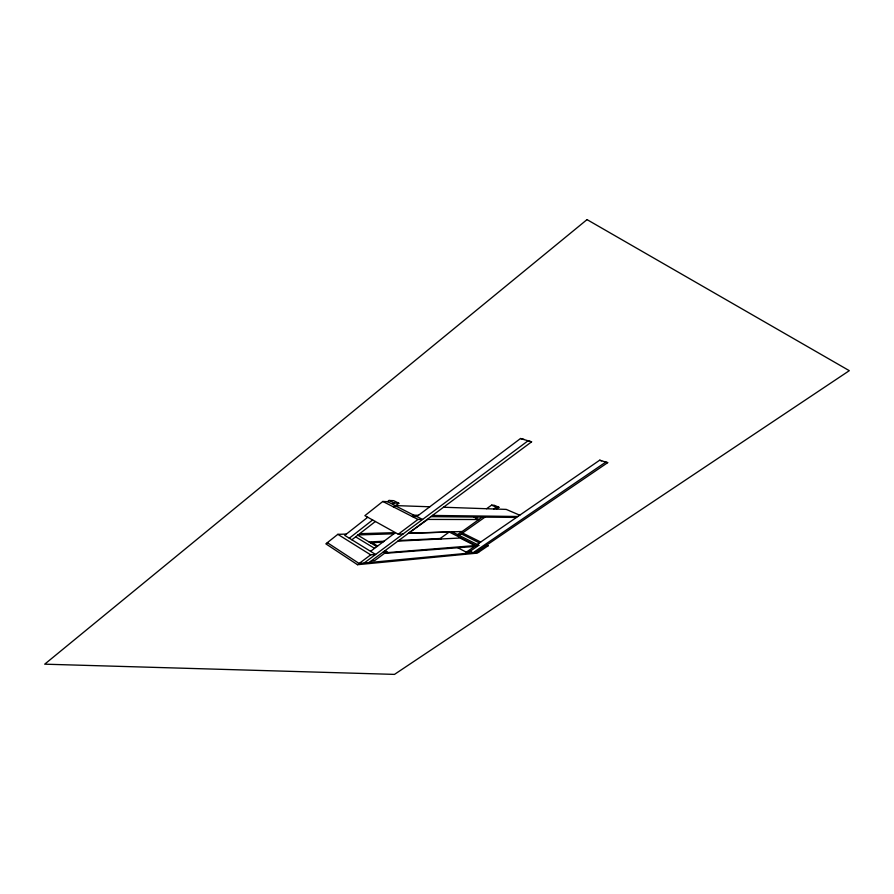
<?xml version="1.0" encoding="UTF-8"?>
<svg xmlns="http://www.w3.org/2000/svg" width="894" height="894" viewBox="0 0 894 894"><rect width="100%" height="100%" fill="white"/><g stroke="black" fill="none" stroke-linecap="round" stroke-linejoin="round"><path stroke-width="1.34" d="M346.369 534.076L337.831 534.333L325.852 543.843L357.499 564.706L477.318 553.118L488.191 545.731L486.794 545.038M395.226 505.579L387.515 501.668L382.811 501.467L364.875 515.659L398.243 534.21L402.982 534.053M367.736 517.246L344.726 535.372L375.614 554.448L370.697 554.839L357.499 564.706M387.515 501.668L389.058 500.45L393.662 500.662L398.836 503.244L395.818 505.602M349.286 538.199L372.619 519.973M392.689 504.294L394.254 503.065L398.836 503.244M393.282 506.82L394.88 505.568L429.791 506.775M351.856 539.786L375.368 521.504M370.82 543.004L383.146 541.865M418.504 515.268L413.888 515.212L412.201 516.486L416.827 516.531L422.571 519.436L417.967 519.436L382.811 501.467M370.563 551.33L395.416 532.634L359.712 533.684M416.827 516.531L520.531 438.507L524.197 439.513M398.243 534.21L417.967 519.436M364.126 563.019L527.974 440.854L531.595 441.837L369.021 562.561M408.826 532.992L427.768 519.425L479.083 519.526L473.719 517.045M384.375 551.151L386.074 552.168L374.832 560.493L371.379 560.806M385.225 552.794L474.993 545.586L460.064 538.02L397.875 541.127M398.702 540.512L440.194 538.501L449.246 532.019L475.954 545.508L478.815 545.295L452.029 531.829M453.292 532.466L454.286 531.762M486.582 508.731L491.577 505.155L494.248 505.278L498.919 507.289L496.393 509.066M475.764 517.984L477.05 517.067M457.549 534.612L461.919 531.517M482.235 517.123L462.164 531.505L409.206 533.193M493.734 508.977L496.271 507.177L498.919 507.289M459.136 535.405L484.973 517.145M474.993 545.586L473.596 546.547L385.984 553.252M477.161 544.468L599.662 460.22L601.651 460.768M457.84 547.754L466.277 552.168L475.954 545.508M478.815 545.295L469.194 551.9L466.277 552.168M475.876 552.47L607.696 462.645L599.662 460.22M478.659 552.201L359.131 563.488L327.327 542.669M485.464 545.943L488.191 545.731M382.666 552.425L386.074 552.168M369.077 541.954L383.984 541.228M358.081 534.947L393.874 533.796M408.379 533.327L449.246 532.019M430.841 516.654L516.486 517.425M432.472 515.436L517.861 516.486M443.513 507.244L506.239 509.401L519.749 515.19M607.696 462.645L605.752 462.109L473.049 552.738L470.166 551.24M520.531 438.507L531.595 441.837M491.577 505.155L496.271 507.177M462.533 533.003L480.715 542.021M461.282 533.886L479.407 542.926M389.058 500.45L394.254 503.065M394.88 505.568L413.888 515.212M440.194 538.501L441.088 538.97M371.558 542.446L377.581 546.055M385.135 550.581L387.594 552.056M357.79 535.171L376.832 546.614M355.622 536.858L374.541 548.335M337.831 534.333L370.697 554.839M587.023 219.611L44.7 664.175L394.489 674.389L849.3 370.675L587.023 219.611"/></g></svg>
